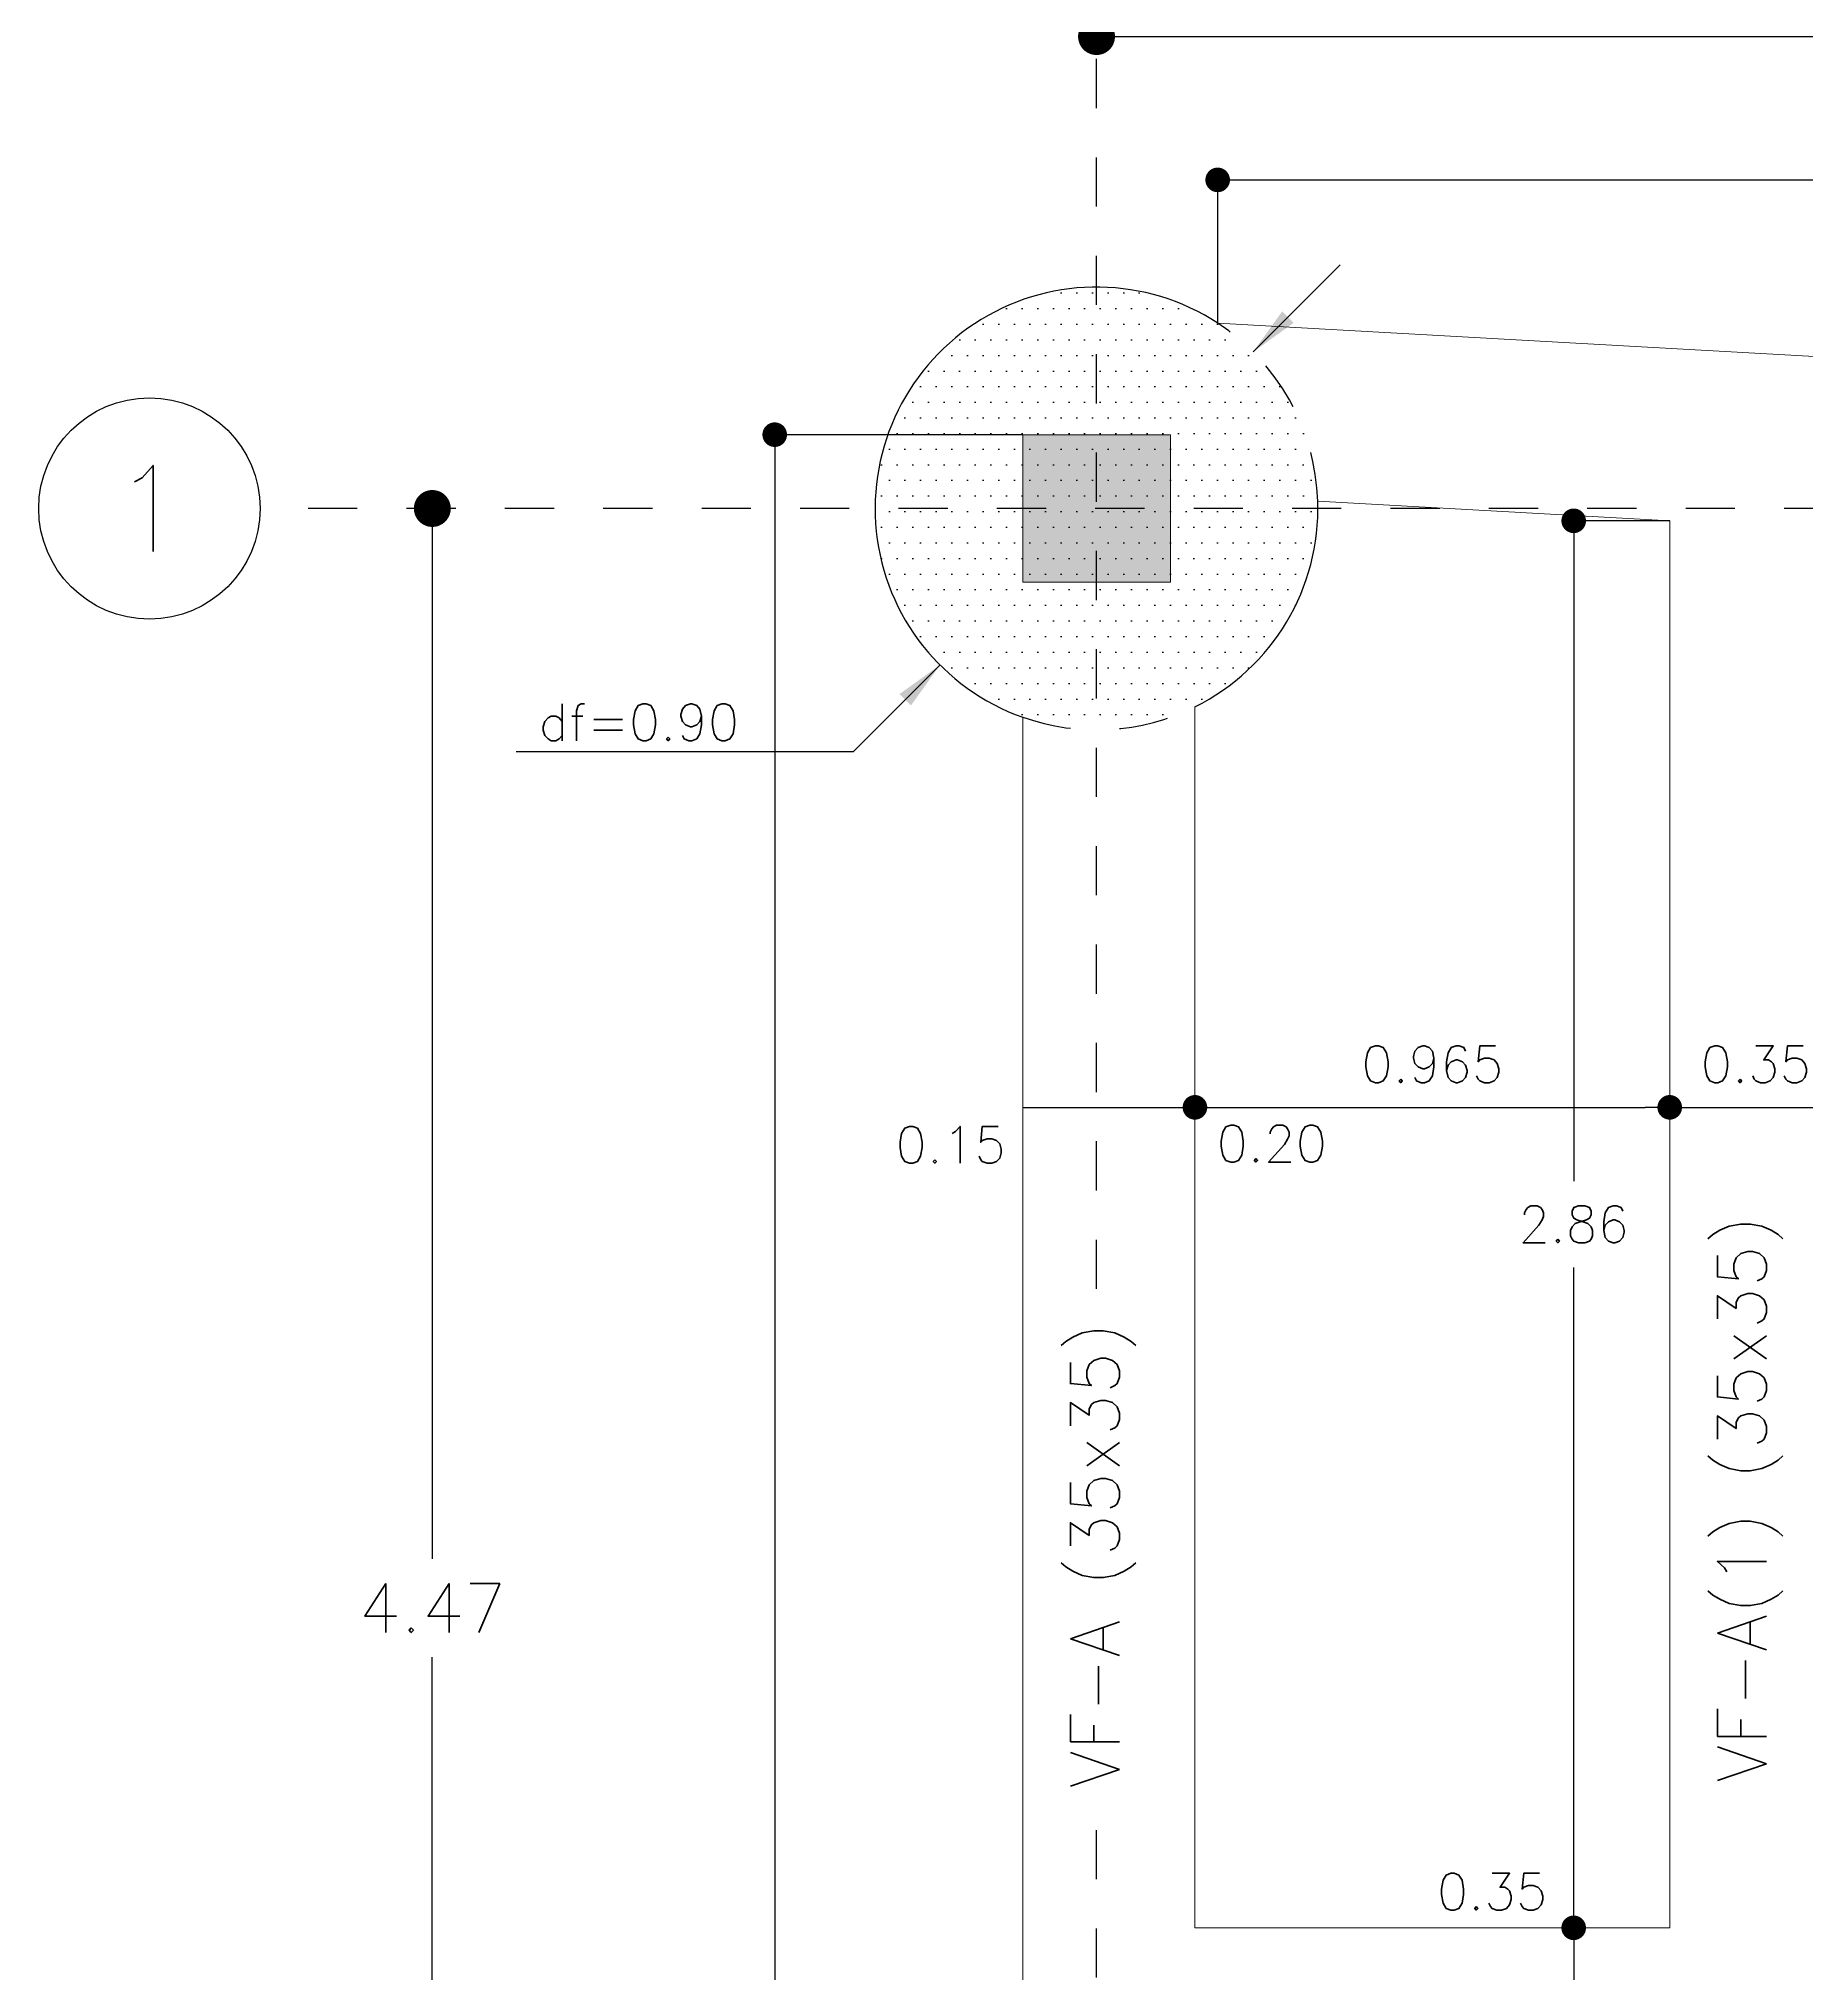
# Model space of a CAD drawing. Header units: millimetres. Extents: x -0.7 to 82.3, y -14.8 to 42.8.
# Drawn here: x 27.018 to 30.61, y 26.683 to 30.616 of the extents above; entities that cross this region are included whole.
import ezdxf
from ezdxf.enums import TextEntityAlignment as Align

# ---------------------------------------------------------------- set-up
doc = ezdxf.new("R2010")
doc.units = ezdxf.units.MM
doc.header["$LTSCALE"] = 0.01
doc.header["$PDMODE"] = 3
doc.linetypes.add('DASHDOT', pattern=[1, 0.5, -0.25, 0, -0.25])
doc.linetypes.add('DASHED2', pattern=[0.375, 0.25, -0.125])
for name, color, linetype in [('FC_CIRCULO DE EJES', 3, 'Continuous'), ('FC_COTAS', 1, 'Continuous'), ('FC_COTAS EJES', 1, 'Continuous'), ('FC_EJES', 1, 'DASHDOT'), ('FC_HATCH 252', 252, 'Continuous'), ('FC_HATCH COLUMNAS', 253, 'Continuous'), ('FC_PILAS', 5, 'Continuous'), ('FC_PROYECCION', 6, 'DASHED2'), ('FC_R-175', 5, 'Continuous'), ('FC_R-80', 11, 'Continuous'), ('FC_REVISION', 32, 'Continuous')]:
    doc.layers.add(name, color=color, linetype=linetype)
doc.layers.add('FC_COLUMNAS', color=5, linetype='Continuous', lineweight=15)
doc.layers.add('FC_VIGAS', color=2, linetype='Continuous', lineweight=0)
doc.styles.add('FC_TEXT', font='romans.shx', dxfattribs={"height": 0.002})
doc.styles.add('FC_TEXT1', font='romans.shx')
doc.dimstyles.new('FC_COTAS', dxfattribs={"dimtxt": 0.0015, "dimasz": 0.001, "dimexe": 0, "dimexo": 0, "dimgap": 0.001, "dimtad": 1, "dimtih": 1, "dimtoh": 1, "dimzin": 0, "dimdsep": 46, "dimtxsty": 'FC_TEXT1', "dimblk": 'DOT', "dimcen": 0.09, "dimclrd": 256, "dimclre": 256, "dimclrt": 256, "dimadec": 0, "dimazin": 0, "dimtfac": 1, "dimtix": 1, "dimtmove": 2, "dimatfit": 3, "dimfxl": 1.002, "dimtolj": 1, "dimtzin": 0, "dimlwd": -1, "dimarcsym": 0})
doc.dimstyles.new('FC_COTAS EJES', dxfattribs={"dimtxt": 0.002, "dimasz": 0.0015, "dimexe": 0, "dimexo": 0, "dimgap": 0.001, "dimtad": 1, "dimtih": 1, "dimtoh": 1, "dimzin": 0, "dimdsep": 46, "dimtxsty": 'FC_TEXT1', "dimblk": 'DOT', "dimcen": 0.09, "dimclrd": 256, "dimclre": 256, "dimclrt": 256, "dimadec": 0, "dimazin": 0, "dimtfac": 1, "dimtix": 1, "dimtmove": 2, "dimatfit": 3, "dimfxl": 1.002, "dimtolj": 1, "dimtzin": 0, "dimlwd": -1, "dimarcsym": 0})

# ---------------------------------------------------------------- blocks, each defined once
blk = doc.blocks.new('_Dot')
at = {"color": 0, "linetype": 'ByBlock', "lineweight": -2}
blk.add_line((-0.5, 0), (-1, 0), dxfattribs=at)
at = {"color": 0, "linetype": 'ByBlock', "const_width": 0.5}
blk.add_lwpolyline([(-0.25, 0, 1), (0.25, 0, 1)], format="xyb", close=True, dxfattribs=at)
blk = doc.blocks.new('*D212')
at = {"layer": 'Defpoints', "color": 0, "ltscale": 0.6, "transparency": 16777216}
for p in [(29.0178, 29.8108), (28.5137, 12.9808), (29.0178, 12.9808)]:
    blk.add_point(p, dxfattribs=at)
at = {"layer": 'FC_COTAS', "lineweight": -2, "ltscale": 0.6, "transparency": 16777216}
for p, q in [((29.0178, 29.8108), (28.5137, 29.8108)), ((29.0178, 12.9808), (28.5137, 12.9808))]:
    blk.add_line(p, q, dxfattribs=at)
at = {"layer": 'FC_COTAS', "ltscale": 0.6, "transparency": 16777216}
for p, q in [((28.5137, 29.7608), (28.5137, 21.4833)), ((28.5137, 13.0308), (28.5137, 21.3083))]:
    blk.add_line(p, q, dxfattribs=at)
at = {"layer": 'FC_COTAS', "ltscale": 0.6, "transparency": 16777216, "xscale": 0.05, "yscale": 0.05, "zscale": 0.05}
for p, rotation in [((28.5137, 29.8108), 90), ((28.5137, 12.9808), 270)]:
    blk.add_blockref('_Dot', p, dxfattribs=dict(at, rotation=rotation))
at = {"layer": 'FC_COTAS', "ltscale": 0.6, "transparency": 16777216, "insert": (28.5137, 21.3958), "char_height": 0.075, "attachment_point": 5, "style": 'FC_TEXT1'}
blk.add_mtext('\\A1;16.83', dxfattribs=at)
blk = doc.blocks.new('FC_B_Eje')
at = {"layer": 'FC_CIRCULO DE EJES', "ltscale": 1.5}
blk.add_circle((0, 0), 0.0045, dxfattribs=at)
at = {"ltscale": 1.5, "style": 'FC_TEXT1'}
blk.add_attdef('EJE', text='', height=0.0035, dxfattribs=at).set_placement((0, 0), align=Align.MIDDLE_CENTER)
blk = doc.blocks.new('*D308')
at = {"layer": 'Defpoints', "color": 0, "ltscale": 0.6, "transparency": 16777216}
for p in [(0.5, 0.9592), (5.05, 0.9592), (5.05, 0.9592)]:
    blk.add_point(p, dxfattribs=at)
at = {"layer": 'FC_COTAS EJES', "ltscale": 0.6, "transparency": 16777216}
blk.add_line((0.575, 0.9592), (4.975, 0.9592), dxfattribs=at)
at = {"layer": 'FC_COTAS EJES', "ltscale": 0.6, "transparency": 16777216, "xscale": 0.075, "yscale": 0.075, "zscale": 0.075, "rotation": 180}
blk.add_blockref('_Dot', (0.5, 0.9592), dxfattribs=at)
at = {"layer": 'FC_COTAS EJES', "ltscale": 0.6, "transparency": 16777216, "xscale": 0.075, "yscale": 0.075, "zscale": 0.075}
blk.add_blockref('_Dot', (5.05, 0.9592), dxfattribs=at)
at = {"layer": 'FC_COTAS EJES', "ltscale": 0.6, "transparency": 16777216, "insert": (2.775, 1.0592), "char_height": 0.1, "attachment_point": 5, "style": 'FC_TEXT1'}
blk.add_mtext('\\A1;4.55', dxfattribs=at)
blk = doc.blocks.new('*D304')
at = {"layer": 'Defpoints', "color": 0, "ltscale": 0.6, "transparency": 16777216}
for p in [(-0.85, 0), (-0.85, -4.47), (-0.85, -4.47)]:
    blk.add_point(p, dxfattribs=at)
at = {"layer": 'FC_COTAS EJES', "ltscale": 0.6, "transparency": 16777216}
for p, q in [((-0.85, -0.075), (-0.85, -2.135)), ((-0.85, -4.395), (-0.85, -2.335))]:
    blk.add_line(p, q, dxfattribs=at)
at = {"layer": 'FC_COTAS EJES', "ltscale": 0.6, "transparency": 16777216, "xscale": 0.075, "yscale": 0.075, "zscale": 0.075}
for p, rotation in [((-0.85, 0), 90), ((-0.85, -4.47), 270)]:
    blk.add_blockref('_Dot', p, dxfattribs=dict(at, rotation=rotation))
at = {"layer": 'FC_COTAS EJES', "ltscale": 0.6, "transparency": 16777216, "insert": (-0.85, -2.235), "char_height": 0.1, "attachment_point": 5, "style": 'FC_TEXT1'}
blk.add_mtext('\\A1;4.47', dxfattribs=at)
blk = doc.blocks.new('*D213')
at = {"layer": 'Defpoints', "color": 0, "ltscale": 0.6, "transparency": 16777216}
for p in [(30.3328, 29.6357), (30.1376, 26.7758), (30.1376, 26.7758)]:
    blk.add_point(p, dxfattribs=at)
at = {"layer": 'FC_COTAS', "lineweight": -2, "ltscale": 0.6, "transparency": 16777216}
blk.add_line((30.3328, 29.6357), (30.1376, 29.6357), dxfattribs=at)
at = {"layer": 'FC_COTAS', "ltscale": 0.6, "transparency": 16777216}
for p, q in [((30.1376, 29.5857), (30.1376, 28.2932)), ((30.1376, 26.8258), (30.1376, 28.1182))]:
    blk.add_line(p, q, dxfattribs=at)
at = {"layer": 'FC_COTAS', "ltscale": 0.6, "transparency": 16777216, "xscale": 0.05, "yscale": 0.05, "zscale": 0.05}
for p, rotation in [((30.1376, 29.6357), 90), ((30.1376, 26.7758), 270)]:
    blk.add_blockref('_Dot', p, dxfattribs=dict(at, rotation=rotation))
at = {"layer": 'FC_COTAS', "ltscale": 0.6, "transparency": 16777216, "insert": (30.1376, 28.2057), "char_height": 0.075, "attachment_point": 5, "style": 'FC_TEXT1'}
blk.add_mtext('\\A1;2.86', dxfattribs=at)
blk = doc.blocks.new('*D214')
at = {"layer": 'Defpoints', "color": 0, "ltscale": 0.6, "transparency": 16777216}
for p in [(30.1376, 26.7758), (30.1376, 26.4258), (30.1376, 26.4258)]:
    blk.add_point(p, dxfattribs=at)
at = {"layer": 'FC_COTAS', "ltscale": 0.6, "transparency": 16777216}
blk.add_line((30.1376, 26.7258), (30.1376, 26.4758), dxfattribs=at)
at = {"layer": 'FC_COTAS', "ltscale": 0.6, "transparency": 16777216, "xscale": 0.05, "yscale": 0.05, "zscale": 0.05}
for p, rotation in [((30.1376, 26.7758), 90), ((30.1376, 26.4258), 270)]:
    blk.add_blockref('_Dot', p, dxfattribs=dict(at, rotation=rotation))
at = {"layer": 'FC_COTAS', "ltscale": 0.6, "transparency": 16777216, "insert": (29.9718, 26.8492), "char_height": 0.075, "attachment_point": 5, "style": 'FC_TEXT1'}
blk.add_mtext('\\A1;0.35', dxfattribs=at)
blk = doc.blocks.new('*D242')
at = {"layer": 'Defpoints', "color": 0, "ltscale": 0.6, "transparency": 16777216}
for p in [(29.3678, 28.4435), (30.3328, 28.4435), (30.3328, 28.4435)]:
    blk.add_point(p, dxfattribs=at)
at = {"layer": 'FC_COTAS', "ltscale": 0.6, "transparency": 16777216}
blk.add_line((29.4178, 28.4435), (30.2828, 28.4435), dxfattribs=at)
at = {"layer": 'FC_COTAS', "ltscale": 0.6, "transparency": 16777216, "xscale": 0.05, "yscale": 0.05, "zscale": 0.05, "rotation": 180}
blk.add_blockref('_Dot', (29.3678, 28.4435), dxfattribs=at)
at = {"layer": 'FC_COTAS', "ltscale": 0.6, "transparency": 16777216, "xscale": 0.05, "yscale": 0.05, "zscale": 0.05}
blk.add_blockref('_Dot', (30.3328, 28.4435), dxfattribs=at)
at = {"layer": 'FC_COTAS', "ltscale": 0.6, "transparency": 16777216, "insert": (29.8503, 28.531), "char_height": 0.075, "attachment_point": 5, "style": 'FC_TEXT1'}
blk.add_mtext('\\A1;0.965', dxfattribs=at)
blk = doc.blocks.new('*D243')
at = {"layer": 'Defpoints', "color": 0, "ltscale": 0.6, "transparency": 16777216}
for p in [(30.3328, 28.4435), (30.6828, 28.4435), (30.6828, 28.4435)]:
    blk.add_point(p, dxfattribs=at)
at = {"layer": 'FC_COTAS', "ltscale": 0.6, "transparency": 16777216}
blk.add_line((30.3828, 28.4435), (30.6328, 28.4435), dxfattribs=at)
at = {"layer": 'FC_COTAS', "ltscale": 0.6, "transparency": 16777216, "xscale": 0.05, "yscale": 0.05, "zscale": 0.05, "rotation": 180}
blk.add_blockref('_Dot', (30.3328, 28.4435), dxfattribs=at)
at = {"layer": 'FC_COTAS', "ltscale": 0.6, "transparency": 16777216, "xscale": 0.05, "yscale": 0.05, "zscale": 0.05}
blk.add_blockref('_Dot', (30.6828, 28.4435), dxfattribs=at)
at = {"layer": 'FC_COTAS', "ltscale": 0.6, "transparency": 16777216, "insert": (30.5078, 28.531), "char_height": 0.075, "attachment_point": 5, "style": 'FC_TEXT1'}
blk.add_mtext('\\A1;0.35', dxfattribs=at)
blk = doc.blocks.new('*D247')
at = {"layer": 'Defpoints', "color": 0, "ltscale": 0.6, "transparency": 16777216}
for p in [(29.0178, 28.4435), (29.1678, 28.4435), (29.1678, 28.4435)]:
    blk.add_point(p, dxfattribs=at)
at = {"layer": 'FC_COTAS', "ltscale": 0.6, "transparency": 16777216}
blk.add_line((29.0178, 28.4435), (29.1678, 28.4435), dxfattribs=at)
at = {"layer": 'FC_COTAS', "ltscale": 0.6, "transparency": 16777216, "insert": (28.8713, 28.3673), "char_height": 0.075, "attachment_point": 5, "style": 'FC_TEXT1'}
blk.add_mtext('\\A1;0.15', dxfattribs=at)
blk = doc.blocks.new('*D248')
at = {"layer": 'Defpoints', "color": 0, "ltscale": 0.6, "transparency": 16777216}
for p in [(29.1678, 28.4435), (29.3678, 28.4435), (29.3678, 28.4435)]:
    blk.add_point(p, dxfattribs=at)
at = {"layer": 'FC_COTAS', "ltscale": 0.6, "transparency": 16777216}
blk.add_line((29.1678, 28.4435), (29.3678, 28.4435), dxfattribs=at)
at = {"layer": 'FC_COTAS', "ltscale": 0.6, "transparency": 16777216, "insert": (29.524, 28.3697), "char_height": 0.075, "attachment_point": 5, "style": 'FC_TEXT1'}
blk.add_mtext('\\A1;0.20', dxfattribs=at)
blk = doc.blocks.new('*D344')
at = {"layer": 'Defpoints', "color": 0, "ltscale": 0.6, "transparency": 16777216}
for p in [(35.515, 30.3287), (29.414, 30.0375), (35.515, 29.7018)]:
    blk.add_point(p, dxfattribs=at)
at = {"layer": 'FC_COTAS', "lineweight": -2, "ltscale": 0.6, "transparency": 16777216}
for p, q in [((29.414, 30.0375), (29.414, 30.3287)), ((35.515, 29.7018), (35.515, 30.3287))]:
    blk.add_line(p, q, dxfattribs=at)
at = {"layer": 'FC_COTAS', "ltscale": 0.6, "transparency": 16777216}
blk.add_line((29.464, 30.3287), (35.465, 30.3287), dxfattribs=at)
at = {"layer": 'FC_COTAS', "ltscale": 0.6, "transparency": 16777216, "xscale": 0.05, "yscale": 0.05, "zscale": 0.05, "rotation": 180}
blk.add_blockref('_Dot', (29.414, 30.3287), dxfattribs=at)
at = {"layer": 'FC_COTAS', "ltscale": 0.6, "transparency": 16777216, "xscale": 0.05, "yscale": 0.05, "zscale": 0.05}
blk.add_blockref('_Dot', (35.515, 30.3287), dxfattribs=at)
at = {"layer": 'FC_COTAS', "ltscale": 0.6, "transparency": 16777216, "insert": (32.4645, 30.4162), "char_height": 0.075, "attachment_point": 5, "style": 'FC_TEXT1'}
blk.add_mtext('\\A1;6.10', dxfattribs=at)
blk = doc.blocks.new('FC_B_Columnas 1 E-1')
at = {"layer": 'FC_HATCH COLUMNAS', "ltscale": 0.6}
h = blk.add_hatch(color=256, dxfattribs=at)
h.dxf.hatch_style = 1
h.paths.add_polyline_path([(0.3, 0), (0, 0), (0, -0.3), (0.3, -0.3)])
h.paths.add_polyline_path([(6.55, -0.3657), (6.55, -0.6657), (6.85, -0.6657), (6.85, -0.3657)])
h.paths.add_polyline_path([(0, -4.47), (0, -4.77), (0.4, -4.77), (0.4, -4.47)])
h.paths.add_polyline_path([(6.85, -4.47), (6.45, -4.47), (6.45, -4.77), (6.85, -4.77)])
h.paths.add_polyline_path([(0, -8.82), (0.3, -8.82), (0.3, -8.52), (0, -8.52)])
h.paths.add_polyline_path([(4.85, -8.52), (4.55, -8.52), (4.55, -8.82), (4.85, -8.82)])
h.paths.add_polyline_path([(0.3, -12.57), (0, -12.57), (0, -12.87), (0.3, -12.87)])
h.paths.add_polyline_path([(4.55, -12.57), (4.55, -12.87), (4.85, -12.87), (4.85, -12.57)])
h.paths.add_polyline_path([(0.3, -16.53), (0, -16.53), (0, -16.83), (0.3, -16.83)])
h.paths.add_polyline_path([(4.55, -16.83), (4.85, -16.83), (4.85, -16.53), (4.55, -16.53)])
at = {"layer": 'FC_COLUMNAS', "ltscale": 0.6}
blk.add_lwpolyline([(0, 0), (0.3, 0), (0.3, -0.3), (0, -0.3)], close=True, dxfattribs=at)
blk = doc.blocks.new('*U339')
at = {"layer": 'FC_R-80', "ltscale": 0.6, "style": 'FC_TEXT1'}
blk.add_attdef('DC=X.XX', text='', height=0.0015, dxfattribs=at).set_placement((0.023588, -0.009892), align=Align.BOTTOM_RIGHT)
at = {"layer": 'FC_COTAS'}
for points in [[(-0.006364, 0.006364), (-0.009899, 0.009899)], [(0.006364, -0.006364), (0.009892, -0.009892), (0.023588, -0.009892)]]:
    blk.add_leader(points, dimstyle='FC_COTAS EJES', override={"dimscale": 1, "dimasz": 0.002, "dimgap": 0.001, "dimtad": 0}, dxfattribs=at)
blk = doc.blocks.new('FC_B_Ejes 2 E-1')
at = {"layer": 'FC_EJES', "ltscale": 0.6}
for points in [[(0.5, -17.1863), (0.5, 1.3092)], [(8.1975, 0), (-1.2, 0)]]:
    blk.add_lwpolyline(points, dxfattribs=at)
at = {"layer": 'FC_R-175'}
ref = blk.add_blockref('FC_B_Eje', (-1.425, 0), dxfattribs=dict(at, xscale=50, yscale=50, zscale=50))
ref.add_attrib('EJE', '1', dxfattribs={"layer": '0', "color": 0, "ltscale": 1.5, "height": 0.175, "style": 'FC_TEXT1'}).set_placement((-1.425, 0), align=Align.MIDDLE_CENTER)
at = {"layer": 'FC_COTAS EJES', "ltscale": 0.6}
dim = blk.add_linear_dim(base=(5.05, 0.9592), p1=(0.5, 0.9592), p2=(5.05, 0.9592), dimstyle='FC_COTAS EJES', override={"dimscale": 0, "dimtix": 1, "dimtofl": 1, "dimtmove": 2, "dimatfit": 3}, dxfattribs=at)
dim.commit()
dim.dimension.update_dxf_attribs({"geometry": '*D308', "text_midpoint": (2.775, 1.0592)})
dim = blk.add_linear_dim(base=(-0.85, -4.47), p1=(-0.85, 0), p2=(-0.85, -4.47), angle=90, dimstyle='FC_COTAS EJES', override={"dimscale": 0, "dimtix": 1, "dimtofl": 1, "dimtmove": 2, "dimatfit": 3}, dxfattribs=at)
dim.commit()
dim.dimension.update_dxf_attribs({"geometry": '*D304', "text_midpoint": (-0.85, -2.235)})

msp = doc.modelspace()

# ---------------------------------------------------------------- hatches: boundary and pattern name
at = {"layer": 'FC_HATCH 252', "ltscale": 1.5}
h = msp.add_hatch(dxfattribs=at)
h.set_pattern_fill('DOTS', color=256, scale=0.02)
h.set_pattern_definition([(0, (-25.196528, -2e-14), (0.015875, 0.03175), [0, -0.03175])])
edge = h.paths.add_edge_path()
edge.add_arc((29.1678, 29.6608), 0.45, 0, 360)

# ---------------------------------------------------------------- linework, layer by layer
at = {"layer": 'FC_PILAS', "ltscale": 0.6}
for start, end in [(56.8305, 250.5288), (296.3878, 1.8803)]:
    msp.add_arc((29.1678, 29.6608), 0.45, start, end, dxfattribs=at)
at = {"layer": 'FC_PROYECCION', "ltscale": 0.6}
for start, end in [(1.8803, 56.8305), (250.5288, 296.3878)]:
    msp.add_arc((29.1678, 29.6608), 0.45, start, end, dxfattribs=at)
at = {"layer": 'FC_VIGAS', "ltscale": 0.6}
for points in [[(29.414, 30.0375), (35.515, 29.6969)], [(29.3678, 29.2577), (29.3678, 26.7758), (30.3328, 26.7758), (30.3328, 29.6357), (29.6175, 29.6756)], [(29.0178, 29.2366), (29.0178, 25.5939)]]:
    msp.add_lwpolyline(points, dxfattribs=at)

# ---------------------------------------------------------------- block references
at = {"layer": 'FC_COTAS', "ltscale": 0.6}
ref = msp.add_blockref('*U339', (29.1678, 29.6608), dxfattribs=dict(at, xscale=-50, yscale=50, zscale=50))
ref.add_attrib('DC=X.XX', 'df=0.90', dxfattribs={"layer": 'FC_R-80', "ltscale": 0.6, "height": 0.075, "style": 'FC_TEXT1'}).set_placement((28.4419, 29.1662), align=Align.BOTTOM_RIGHT)
at = {"layer": 'FC_EJES'}
msp.add_blockref('FC_B_Ejes 2 E-1', (28.6678, 29.6608), dxfattribs=at)

# ---------------------------------------------------------------- dimensions: what is measured, and where the dimension line sits
at = {"layer": 'FC_COTAS', "ltscale": 0.6}
for base, p1, p2, override, picture, middle in [((35.515, 30.3287), (29.414, 30.0375), (35.515, 29.7018), {"dimscale": 0, "dimtix": 1, "dimtofl": 1, "dimtmove": 2, "dimatfit": 3}, '*D344', (32.4645, 30.4162)), ((30.3328, 28.4435), (29.3678, 28.4435), (30.3328, 28.4435), {"dimscale": 0, "dimdec": 3, "dimtix": 1, "dimtofl": 1, "dimtmove": 2, "dimatfit": 3}, '*D242', (29.8503, 28.531)), ((30.6828, 28.4435), (30.3328, 28.4435), (30.6828, 28.4435), {"dimscale": 0, "dimtix": 1, "dimtofl": 1, "dimtmove": 2, "dimatfit": 3}, '*D243', (30.5078, 28.531))]:
    dim = msp.add_linear_dim(base=base, p1=p1, p2=p2, dimstyle='FC_COTAS', override=override, dxfattribs=at)
    dim.commit()
    dim.dimension.update_dxf_attribs({"geometry": picture, "text_midpoint": middle})
for base, p1, p2, picture, middle in [((28.5137, 12.9808), (29.0178, 29.8108), (29.0178, 12.9808), '*D212', (28.5137, 21.3958)), ((30.1376, 26.7758), (30.3328, 29.6357), (30.1376, 26.7758), '*D213', (30.1376, 28.2057))]:
    dim = msp.add_linear_dim(base=base, p1=p1, p2=p2, angle=90, dimstyle='FC_COTAS', override={"dimscale": 0, "dimtix": 1, "dimtofl": 1, "dimtmove": 2, "dimatfit": 3}, dxfattribs=at)
    dim.commit()
    dim.dimension.update_dxf_attribs({"geometry": picture, "text_midpoint": middle})
for base, p1, p2, picture, middle in [((29.1678, 28.4435), (29.0178, 28.4435), (29.1678, 28.4435), '*D247', (28.8713, 28.3673)), ((29.3678, 28.4435), (29.1678, 28.4435), (29.3678, 28.4435), '*D248', (29.524, 28.3697))]:
    dim = msp.add_linear_dim(base=base, p1=p1, p2=p2, dimstyle='FC_COTAS', override={"dimscale": 0, "dimtix": 1, "dimtofl": 1, "dimtmove": 2, "dimatfit": 3}, dxfattribs=at)
    dim.commit()
    dim.dimension.update_dxf_attribs({"geometry": picture, "text_midpoint": middle, "dimtype": 128})
dim = msp.add_linear_dim(base=(30.1376, 26.4258), p1=(30.1376, 26.7758), p2=(30.1376, 26.4258), angle=90, dimstyle='FC_COTAS', override={"dimscale": 0, "dimtix": 1, "dimtofl": 1, "dimtmove": 2, "dimatfit": 3}, dxfattribs=at)
dim.commit()
dim.dimension.update_dxf_attribs({"geometry": '*D214', "text_midpoint": (29.9718, 26.8492), "dimtype": 128})

# ---------------------------------------------------------------- next in the draw order: texts
at = {"layer": 'FC_R-80', "char_height": 0.1, "attachment_point": 5, "rotation": 90, "style": 'FC_TEXT', "bg_fill": 3, "box_fill_scale": 1, "bg_fill_color": 256, "bg_fill_transparency": 0}
for s, insert, width in [('VF-A(1) (35x35)', (30.4963, 27.6471), 1.286714), ('VF-A (35x35)', (29.1813, 27.5328), 1.058143)]:
    msp.add_mtext(s, dxfattribs=dict(at, insert=insert, width=width))

# ---------------------------------------------------------------- next in the draw order: block references
at = {"layer": 'FC_REVISION'}
msp.add_blockref('FC_B_Columnas 1 E-1', (29.0178, 29.8108), dxfattribs=at)

doc.saveas('drawing.dxf')
